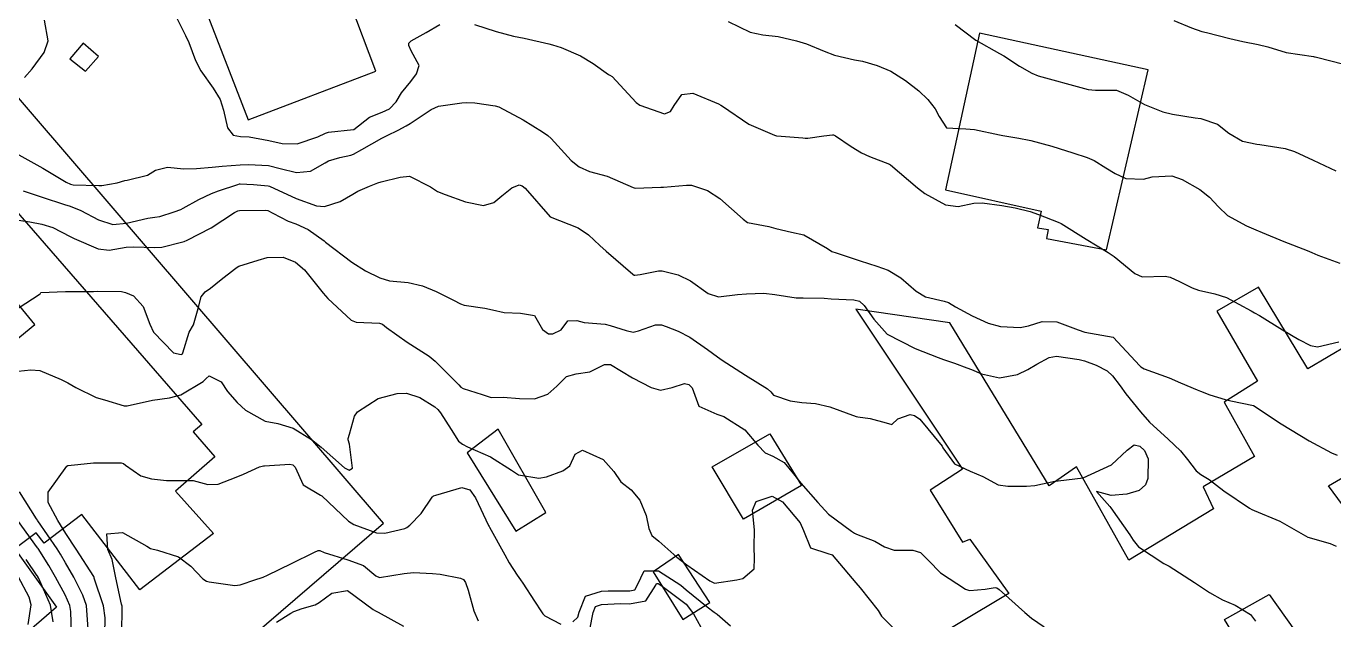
# Model space of a CAD drawing. Header units: metres. Extents: x 318500 to 325275, y 7408834 to 7428799.
# Drawn here: x 321461.1 to 321553.8, y 7423404.9 to 7423447 of the extents above; entities that cross this region are included whole.
import ezdxf

# ---------------------------------------------------------------- set-up
doc = ezdxf.new("R2010")
doc.units = ezdxf.units.M
doc.header["$MEASUREMENT"] = 0
for name, color, linetype in [('Curvas de Nivel 1m', 11, 'Continuous'), ('Curvas de Nivel 5m', 15, 'Continuous'), ('Edificações', 30, 'Continuous'), ('Vias Primárias', 230, 'Continuous')]:
    doc.layers.add(name, color=color, linetype=linetype)

msp = doc.modelspace()

# ---------------------------------------------------------------- linework, layer by layer
at = {"layer": 'Curvas de Nivel 1m', "flags": 128}
for points, elevation in [([(321460.967, 7423443.364), (321461.52, 7423443.982), (321462.362, 7423445.128), (321462.647, 7423445.966), (321462.392, 7423447.433)], 782), ([(321471.622, 7423447.848), (321472.378, 7423446.346), (321472.609, 7423445.836), (321473.091, 7423444.563), (321473.459, 7423443.823), (321474.332, 7423442.605), (321474.835, 7423441.802), (321475.066, 7423441.041), (321475.357, 7423439.794), (321475.762, 7423439.265), (321476.284, 7423439.188), (321476.899, 7423439.159), (321478.281, 7423438.897), (321479.228, 7423438.694), (321480.279, 7423438.663), (321481.743, 7423439.167), (321482.287, 7423439.423), (321482.505, 7423439.481), (321484.29, 7423439.67), (321484.313, 7423439.68), (321485.425, 7423440.542), (321486.309, 7423440.906), (321486.822, 7423441.135), (321487.302, 7423441.64), (321487.687, 7423442.279), (321488.342, 7423443.089), (321488.747, 7423443.624), (321488.942, 7423444.208), (321488.366, 7423445.264), (321488.203, 7423445.632), (321488.208, 7423445.796), (321488.375, 7423445.969), (321489.438, 7423446.56), (321490.393, 7423447.108)], 782), ([(321542.407, 7423447.402), (321543.657, 7423446.891), (321544.396, 7423446.631), (321544.727, 7423446.543), (321546.389, 7423446.126), (321547.313, 7423445.919), (321548.383, 7423445.708), (321549.086, 7423445.525), (321550.383, 7423445.141), (321552.315, 7423444.846), (321552.381, 7423444.835), (321552.426, 7423444.825), (321552.627, 7423444.776), (321554.374, 7423444.334)], 779), ([(321492.849, 7423447.11), (321494.386, 7423446.634), (321495.611, 7423446.302), (321496.38, 7423446.161), (321498.112, 7423445.756), (321498.373, 7423445.677), (321498.988, 7423445.484), (321500.364, 7423444.904), (321501.257, 7423444.355), (321502.351, 7423443.578), (321502.444, 7423443.531), (321502.622, 7423443.436), (321504.323, 7423441.579), (321504.582, 7423441.407), (321506.311, 7423440.797), (321506.749, 7423440.948), (321507.008, 7423441.38), (321507.554, 7423442.15), (321508.333, 7423442.254), (321510.157, 7423441.498), (321510.321, 7423441.406), (321510.426, 7423441.329), (321512.301, 7423440.057), (321514.106, 7423439.283), (321514.247, 7423439.238), (321514.289, 7423439.226), (321516.114, 7423439.079), (321516.288, 7423439.059), (321516.471, 7423439.065), (321517.621, 7423439.237), (321518.219, 7423439.302), (321518.291, 7423439.297), (321518.448, 7423439.228), (321519.54, 7423438.469), (321520.278, 7423438.018), (321520.841, 7423437.756), (321522.27, 7423437.212), (321522.333, 7423437.169), (321524.246, 7423435.529), (321524.761, 7423435.142), (321526.228, 7423434.331), (321527.119, 7423434.214), (321528.231, 7423434.462), (321528.831, 7423434.484), (321530.228, 7423434.28), (321531.162, 7423434.119), (321532.222, 7423433.851), (321532.827, 7423433.639), (321534.221, 7423433.114), (321534.427, 7423433.008), (321536.204, 7423431.899), (321537.754, 7423430.967), (321538.186, 7423430.671), (321539.643, 7423429.463), (321540.165, 7423429.232), (321541.793, 7423429.286), (321542.164, 7423429.206), (321542.804, 7423428.9), (321543.711, 7423428.442), (321544.154, 7423428.28), (321545.325, 7423428.036), (321546.149, 7423427.775), (321547.902, 7423426.832), (321548.138, 7423426.688), (321548.476, 7423426.484), (321550.12, 7423425.465), (321551.273, 7423424.783), (321552.104, 7423424.356), (321552.606, 7423424.261), (321554.108, 7423424.626)], 782), ([(321510.837, 7423447.326), (321512.389, 7423446.575), (321513.297, 7423446.386), (321514.385, 7423446.268), (321515.676, 7423445.965), (321516.377, 7423445.739), (321517.636, 7423445.237), (321518.367, 7423444.95), (321519.776, 7423444.621), (321520.363, 7423444.511), (321521.391, 7423444.215), (321522.356, 7423443.815), (321523.402, 7423443.159), (321524.339, 7423442.413), (321524.989, 7423441.799), (321525.51, 7423441.132), (321525.787, 7423440.603), (321526.3, 7423439.785), (321527.665, 7423439.734), (321528.299, 7423439.671), (321530.069, 7423439.297), (321530.293, 7423439.259), (321531.422, 7423439.053), (321532.169, 7423438.922), (321532.289, 7423438.895), (321533.76, 7423438.494), (321534.283, 7423438.34), (321535.252, 7423438.028), (321536.277, 7423437.7), (321536.777, 7423437.485), (321537.592, 7423436.97), (321538.264, 7423436.55), (321539.009, 7423436.199), (321540.258, 7423436.146), (321540.869, 7423436.316), (321542.262, 7423436.388), (321543.014, 7423436.143), (321544.248, 7423435.415), (321544.943, 7423434.869), (321545.578, 7423434.205), (321546.227, 7423433.576), (321547.569, 7423432.837), (321548.216, 7423432.568), (321548.665, 7423432.371), (321550.204, 7423431.745), (321551.868, 7423431.102), (321552.193, 7423430.958), (321552.617, 7423430.766), (321554.182, 7423430.203)], 781), ([(321460.358, 7423437.999), (321462.255, 7423436.938), (321463.922, 7423435.945), (321464.238, 7423435.801), (321464.412, 7423435.764), (321466.237, 7423435.695), (321466.457, 7423435.696), (321467.541, 7423435.9), (321468.085, 7423436.049), (321468.243, 7423436.076), (321469.674, 7423436.444), (321470.254, 7423436.799), (321471.108, 7423437), (321472.256, 7423436.88), (321473.163, 7423436.92), (321474.258, 7423437.013), (321474.983, 7423437.075), (321476.261, 7423437.169), (321476.852, 7423437.183), (321478.26, 7423437.118), (321479.09, 7423436.915), (321480.253, 7423436.62), (321481.245, 7423436.726), (321482.264, 7423437.321), (321482.505, 7423437.459), (321483.318, 7423437.69), (321484.1, 7423437.854), (321484.272, 7423437.919), (321484.872, 7423438.267), (321486.284, 7423439.063), (321486.671, 7423439.261), (321487.441, 7423439.638), (321488.002, 7423439.925), (321488.297, 7423440.102), (321489.793, 7423441.088), (321490.316, 7423441.319), (321491.96, 7423441.575), (321492.32, 7423441.601), (321492.87, 7423441.565), (321494.317, 7423441.365), (321494.583, 7423441.279), (321496.303, 7423440.363), (321497.663, 7423439.499), (321498.043, 7423439.249), (321498.285, 7423439.038), (321499.716, 7423437.476), (321500.263, 7423437.023), (321501.008, 7423436.71), (321502.254, 7423436.362), (321504.096, 7423435.559), (321504.242, 7423435.511), (321506.058, 7423435.577), (321506.243, 7423435.577), (321507.885, 7423435.726), (321508.245, 7423435.72), (321509.356, 7423435.343), (321510.232, 7423434.796), (321511.885, 7423433.313), (321512.208, 7423433.09), (321513.722, 7423432.804), (321514.204, 7423432.647), (321515.331, 7423432.393), (321516.2, 7423432.214), (321517.865, 7423431.233), (321518.187, 7423431.03), (321518.49, 7423430.921), (321520.177, 7423430.355), (321521.359, 7423429.996), (321522.168, 7423429.706), (321523.064, 7423429.161), (321524.146, 7423428.205), (321524.818, 7423427.818), (321526.144, 7423427.514), (321526.435, 7423427.408), (321526.935, 7423427.108), (321528.131, 7423426.471), (321529.247, 7423425.955), (321530.12, 7423425.708), (321531.525, 7423425.643), (321532.121, 7423425.75), (321533.092, 7423426.059), (321534.125, 7423426.042), (321535.628, 7423425.484), (321536.115, 7423425.309), (321538.11, 7423424.96), (321540.007, 7423422.931), (321540.038, 7423422.889), (321540.079, 7423422.85), (321540.301, 7423422.704), (321542.072, 7423422.082), (321542.892, 7423421.721), (321544.063, 7423421.225), (321544.306, 7423421.12), (321544.972, 7423420.866), (321546.055, 7423420.524), (321546.459, 7423420.441), (321548.049, 7423420.115), (321550.03, 7423418.8), (321552.012, 7423417.593), (321553.584, 7423416.754), (321553.998, 7423416.592)], 783), ([(321460.882, 7423435.339), (321462.224, 7423434.88), (321463.796, 7423434.366), (321464.214, 7423434.232), (321464.956, 7423433.933), (321466.203, 7423433.269), (321467.232, 7423432.937), (321468.201, 7423433.03), (321469.718, 7423433.38), (321470.206, 7423433.454), (321470.548, 7423433.516), (321471.568, 7423433.846), (321472.04, 7423434.015), (321472.214, 7423434.099), (321473.325, 7423434.722), (321474.23, 7423435.144), (321474.711, 7423435.325), (321476.078, 7423435.782), (321476.205, 7423435.816), (321476.241, 7423435.82), (321477.184, 7423435.771), (321478.239, 7423435.689), (321478.334, 7423435.663), (321480.226, 7423434.786), (321481.651, 7423434.276), (321482.218, 7423434.221), (321483.334, 7423434.579), (321484.231, 7423435.102), (321484.595, 7423435.314), (321485.411, 7423435.662), (321486.012, 7423435.885), (321486.245, 7423435.955), (321487.581, 7423436.299), (321488.251, 7423436.363), (321489.737, 7423435.605), (321490.235, 7423435.278), (321490.766, 7423435.058), (321492.225, 7423434.544), (321493.5, 7423434.278), (321494.224, 7423434.496), (321494.804, 7423434.969), (321495.503, 7423435.531), (321496.011, 7423435.756), (321496.242, 7423435.672), (321496.438, 7423435.517), (321498.21, 7423433.49), (321500.202, 7423432.716), (321500.942, 7423432.204), (321501.732, 7423431.447), (321502.184, 7423431.045), (321504.086, 7423429.411), (321504.159, 7423429.356), (321504.226, 7423429.343), (321504.586, 7423429.406), (321505.903, 7423429.654), (321506.164, 7423429.66), (321507.299, 7423429.373), (321508.154, 7423428.947), (321509.425, 7423428.057), (321510.137, 7423427.807), (321511.489, 7423427.968), (321512.141, 7423428.026), (321513.362, 7423428.072), (321514.141, 7423427.987), (321515.643, 7423427.752), (321516.137, 7423427.74), (321517.646, 7423427.727), (321518.137, 7423427.682), (321519.73, 7423427.612), (321520.135, 7423427.509), (321520.478, 7423427.195), (321521.155, 7423426.219), (321522.11, 7423425.17), (321524.095, 7423424.162), (321525.707, 7423423.504), (321526.084, 7423423.381), (321526.87, 7423423.108), (321527.754, 7423422.772), (321528.076, 7423422.65), (321528.794, 7423422.361), (321530.07, 7423422.069), (321531.326, 7423422.305), (321532.076, 7423422.667), (321532.695, 7423423.031), (321533.589, 7423423.516), (321534.089, 7423423.606), (321535.712, 7423423.367), (321536.084, 7423423.272), (321536.92, 7423422.977), (321537.689, 7423422.579), (321538.073, 7423422.221), (321538.608, 7423421.494), (321539.011, 7423420.946), (321540.041, 7423419.655), (321540.693, 7423418.923), (321542.012, 7423417.718), (321542.886, 7423416.897), (321543.374, 7423416.27), (321543.986, 7423415.482), (321544.334, 7423415.225), (321544.923, 7423414.866), (321545.968, 7423414.05), (321547.777, 7423412.832), (321547.949, 7423412.735), (321548.104, 7423412.671), (321549.937, 7423411.91), (321551.92, 7423410.77), (321553.491, 7423410.329), (321553.914, 7423410.148)], 784), ([(321460.117, 7423426.743), (321462.012, 7423427.972), (321462.071, 7423428.031), (321462.132, 7423428.123), (321463.876, 7423428.202), (321464.134, 7423428.185), (321465.854, 7423428.203), (321466.135, 7423428.222), (321467.847, 7423428.181), (321468.134, 7423428.131), (321468.701, 7423427.881), (321469.373, 7423427.122), (321469.838, 7423425.864), (321470.102, 7423425.297), (321471.531, 7423423.845), (321472.078, 7423423.728), (321472.155, 7423423.763), (321472.189, 7423423.838), (321472.634, 7423425.3), (321472.952, 7423425.827), (321473.279, 7423426.98), (321473.475, 7423427.82), (321473.781, 7423428.17), (321474.139, 7423428.434), (321474.913, 7423429.034), (321475.842, 7423429.785), (321476.026, 7423429.918), (321476.163, 7423429.981), (321477.535, 7423430.401), (321478.173, 7423430.602), (321479.292, 7423430.625), (321480.168, 7423430.266), (321480.813, 7423429.72), (321482.136, 7423428.073), (321482.467, 7423427.697), (321484.115, 7423426.161), (321484.463, 7423426.025), (321486.113, 7423425.953), (321486.336, 7423425.87), (321486.612, 7423425.642), (321488.095, 7423424.589), (321489.65, 7423423.604), (321490.075, 7423423.264), (321491.743, 7423421.575), (321491.894, 7423421.418), (321492.047, 7423421.317), (321493.395, 7423420.901), (321494.041, 7423420.687), (321494.885, 7423420.689), (321496.041, 7423420.599), (321497.11, 7423420.573), (321498.044, 7423420.913), (321498.702, 7423421.483), (321499.369, 7423422.168), (321500.063, 7423422.365), (321501.018, 7423422.503), (321502.074, 7423423.009), (321502.502, 7423423.005), (321504.06, 7423422.06), (321505.375, 7423421.397), (321506.048, 7423421.208), (321506.864, 7423421.378), (321507.741, 7423421.679), (321508.054, 7423421.595), (321508.275, 7423421.357), (321508.76, 7423420.072), (321510.032, 7423419.495), (321510.532, 7423419.325), (321512.016, 7423418.375), (321512.927, 7423417.296), (321513.456, 7423416.753), (321513.992, 7423416.527), (321514.799, 7423416.079), (321515.458, 7423415.258), (321515.97, 7423414.611), (321517.186, 7423413.238), (321517.938, 7423412.416), (321519.578, 7423411.205), (321519.781, 7423411.064), (321519.918, 7423410.983), (321521.237, 7423410.503), (321521.909, 7423410.099), (321522.597, 7423409.853), (321523.907, 7423409.851), (321524.451, 7423409.687), (321525.021, 7423409.133), (321525.887, 7423408.253), (321527.66, 7423407.093), (321527.869, 7423407.008), (321527.968, 7423406.989), (321529.037, 7423407.078), (321529.744, 7423407.2), (321529.872, 7423407.18), (321530.03, 7423407.068), (321531.846, 7423405.436), (321532.335, 7423405.033), (321533.234, 7423404.419)], 786), ([(321460.058, 7423422.503), (321461.413, 7423422.627), (321462.059, 7423422.6), (321463.563, 7423421.947), (321463.902, 7423421.796), (321464.048, 7423421.726), (321464.598, 7423421.381), (321466.038, 7423420.674), (321466.645, 7423420.52), (321468.032, 7423420.09), (321468.234, 7423420.089), (321470.036, 7423420.495), (321471.238, 7423420.648), (321472.04, 7423420.858), (321473.627, 7423421.816), (321473.833, 7423422.033), (321474.056, 7423422.221), (321474.903, 7423421.797), (321475.351, 7423421.098), (321476.035, 7423420.321), (321476.635, 7423419.774), (321478.019, 7423419.001), (321478.921, 7423418.842), (321480.012, 7423418.5), (321481.316, 7423417.71), (321481.992, 7423417.165), (321483.636, 7423415.683), (321483.968, 7423415.528), (321484.209, 7423415.676), (321483.995, 7423417.376), (321483.91, 7423417.681), (321483.914, 7423417.768), (321484.006, 7423418.089), (321484.355, 7423419.345), (321484.576, 7423419.672), (321486.039, 7423420.596), (321487.368, 7423420.954), (321488.044, 7423420.973), (321488.975, 7423420.676), (321490.034, 7423420.024), (321490.261, 7423419.825), (321490.446, 7423419.594), (321491.196, 7423418.399), (321491.724, 7423417.574), (321491.997, 7423417.363), (321492.369, 7423417.19), (321493.984, 7423416.463), (321495.48, 7423415.525), (321495.967, 7423415.199), (321497.415, 7423414.949), (321497.966, 7423415.058), (321499.125, 7423415.473), (321499.603, 7423415.839), (321499.988, 7423416.669), (321500.508, 7423416.939), (321501.983, 7423416.275), (321502.737, 7423415.428), (321503.235, 7423414.694), (321503.957, 7423414.128), (321504.562, 7423413.404), (321505.023, 7423412.304), (321505.217, 7423411.391), (321505.432, 7423410.904), (321505.911, 7423410.493), (321507.204, 7423409.367), (321507.892, 7423408.814), (321509.536, 7423407.674), (321509.873, 7423407.511), (321511.442, 7423407.749), (321511.878, 7423407.851), (321512.664, 7423408.523), (321512.702, 7423409.298), (321512.673, 7423410.064), (321512.698, 7423411.298), (321512.559, 7423412.683), (321512.816, 7423413.297), (321513.956, 7423413.688), (321514.684, 7423413.269), (321515.928, 7423411.797), (321516.176, 7423411.247), (321516.676, 7423410.011), (321517.904, 7423409.62), (321518.19, 7423409.513), (321518.455, 7423409.222), (321519.875, 7423407.543), (321520.185, 7423407.195), (321521.453, 7423405.568), (321521.694, 7423405.172), (321521.764, 7423405.095), (321521.839, 7423405.033), (321523.726, 7423403.151)], 787), ([(321466.669, 7423403.907), (321466.68, 7423405.054), (321466.57, 7423405.909), (321465.915, 7423407.874), (321465.9, 7423407.92), (321465.895, 7423407.944), (321465.871, 7423407.98), (321464.63, 7423409.933), (321463.906, 7423411.028), (321463.32, 7423411.949), (321462.655, 7423413.244), (321462.636, 7423413.96), (321463.969, 7423415.806), (321464.049, 7423415.859), (321464.735, 7423415.932), (321465.845, 7423416.048), (321465.972, 7423416.055), (321467.827, 7423416.038), (321467.972, 7423415.99), (321468.117, 7423415.888), (321469.203, 7423415.112), (321469.96, 7423414.907), (321471.018, 7423414.791), (321471.96, 7423414.801), (321472.929, 7423414.794), (321473.957, 7423414.507), (321474.69, 7423414.532), (321475.962, 7423415.026), (321476.493, 7423415.247), (321477.628, 7423415.763), (321477.904, 7423415.827), (321477.971, 7423415.834), (321479.76, 7423415.946), (321479.973, 7423415.912), (321480.138, 7423415.727), (321480.718, 7423414.479), (321481.95, 7423413.746), (321482.026, 7423413.699), (321483.924, 7423411.917), (321484.301, 7423411.674), (321485.912, 7423411.093), (321486.49, 7423411.063), (321487.917, 7423411.396), (321488.071, 7423411.465), (321488.262, 7423411.617), (321489.077, 7423412.464), (321489.845, 7423413.601), (321489.886, 7423413.665), (321489.951, 7423413.702), (321490.112, 7423413.758), (321491.957, 7423414.294), (321492.521, 7423414.127), (321492.929, 7423413.555), (321493.851, 7423411.611), (321493.887, 7423411.54), (321493.919, 7423411.481), (321494.995, 7423409.529), (321495.313, 7423408.954), (321495.876, 7423408.082), (321496.116, 7423407.76), (321496.28, 7423407.514), (321497.105, 7423406.247), (321497.6, 7423405.494), (321497.698, 7423405.352), (321497.837, 7423405.196), (321498.967, 7423404.608)], 788), ([(321465.484, 7423404.254), (321465.349, 7423405.925), (321465.109, 7423406.67), (321464.458, 7423407.934), (321463.88, 7423408.957), (321463.516, 7423409.575), (321463.275, 7423409.949), (321461.919, 7423411.93), (321461.891, 7423411.97), (321461.81, 7423412.083), (321460.621, 7423413.99)], 787), ([(321464.298, 7423403.935), (321464.255, 7423405.515), (321464.179, 7423405.937), (321463.851, 7423406.69), (321463.172, 7423407.95), (321462.696, 7423408.776), (321461.93, 7423409.969), (321461.891, 7423410.025), (321460.462, 7423411.992)], 786), ([(321467.858, 7423403.889), (321467.892, 7423405.837), (321467.885, 7423405.889), (321467.842, 7423406.033), (321467.442, 7423407.896), (321467.182, 7423409.199), (321466.881, 7423409.905), (321466.793, 7423411.02), (321467.908, 7423411.098), (321469.632, 7423410.126), (321469.892, 7423409.983), (321470.397, 7423409.855), (321471.885, 7423409.371), (321472.76, 7423408.708), (321473.614, 7423407.814), (321473.868, 7423407.662), (321474.063, 7423407.611), (321475.863, 7423407.343), (321476.255, 7423407.385), (321477.367, 7423407.765), (321477.732, 7423407.901), (321477.872, 7423407.945), (321478.194, 7423408.076), (321479.882, 7423408.9), (321481.521, 7423409.706), (321481.774, 7423409.82), (321481.892, 7423409.819), (321482.196, 7423409.697), (321483.885, 7423409.18), (321484.988, 7423408.771), (321485.874, 7423408.042), (321486.135, 7423407.909), (321487.876, 7423408.202), (321488.526, 7423408.263), (321489.876, 7423408.204), (321490.429, 7423408.145), (321491.873, 7423407.875), (321492.068, 7423407.763), (321492.211, 7423407.565), (321492.396, 7423407.028), (321492.808, 7423405.555), (321493.112, 7423404.833)], 789), ([(321461.216, 7423404.582), (321461.436, 7423405.976), (321461.307, 7423406.519), (321460.521, 7423407.99)], 784), ([(321499.833, 7423404.767), (321500.182, 7423405.111), (321500.269, 7423405.456), (321500.714, 7423406.594), (321501.863, 7423406.959), (321502.33, 7423406.966), (321503.863, 7423406.968), (321504.218, 7423407.051), (321504.417, 7423407.402), (321504.886, 7423408.394), (321505.885, 7423408.379), (321507.48, 7423407.364), (321507.865, 7423407.047), (321509.344, 7423405.842), (321509.842, 7423405.459), (321510.057, 7423405.328), (321510.992, 7423404.478)], 788), ([(321501.037, 7423404.239), (321501.261, 7423405.446), (321501.423, 7423405.868), (321501.849, 7423406.013), (321503.208, 7423406.062), (321503.85, 7423406.046), (321504.995, 7423406.251), (321505.708, 7423407.382), (321505.764, 7423407.489), (321505.872, 7423407.486), (321506.051, 7423407.378), (321507.85, 7423406.025), (321508.385, 7423405.352), (321508.889, 7423404.403)], 789)]:
    msp.add_lwpolyline(points, dxfattribs=dict(at, elevation=elevation))
at = {"layer": 'Curvas de Nivel 5m', "flags": 128}
for points, elevation in [([(321526.928, 7423447.112), (321528.384, 7423446.001), (321530.052, 7423445.073), (321530.368, 7423444.894), (321531.477, 7423444.169), (321532.356, 7423443.666), (321532.803, 7423443.482), (321534.35, 7423443.054), (321534.531, 7423443.008), (321536.343, 7423442.516), (321536.868, 7423442.457), (321538.342, 7423442.453), (321539.167, 7423442.118), (321540.328, 7423441.447), (321541.631, 7423440.917), (321542.319, 7423440.762), (321543.93, 7423440.5), (321544.316, 7423440.45), (321545.506, 7423440.056), (321546.306, 7423439.407), (321547.281, 7423438.84), (321548.297, 7423438.644), (321548.511, 7423438.613), (321550.293, 7423438.336), (321550.973, 7423438.107), (321552.281, 7423437.509), (321553.887, 7423436.754)], 780), ([(321460.203, 7423433.305), (321461.342, 7423433.124), (321462.2, 7423432.953), (321462.967, 7423432.728), (321464.192, 7423432.1), (321464.493, 7423431.937), (321466.179, 7423431.213), (321466.956, 7423431.131), (321468.182, 7423431.332), (321468.698, 7423431.366), (321470.182, 7423431.312), (321470.693, 7423431.344), (321472.188, 7423431.706), (321472.285, 7423431.742), (321472.502, 7423431.835), (321474.199, 7423432.713), (321475.856, 7423433.785), (321476.088, 7423433.906), (321476.212, 7423433.932), (321478.017, 7423433.958), (321478.212, 7423433.926), (321478.576, 7423433.755), (321479.641, 7423433.175), (321480.202, 7423432.978), (321481.079, 7423432.597), (321482.191, 7423431.785), (321482.292, 7423431.699), (321484.169, 7423430.266), (321485.122, 7423429.666), (321486.153, 7423429.153), (321486.844, 7423428.945), (321488.148, 7423428.827), (321489.167, 7423428.587), (321490.139, 7423428.194), (321491.356, 7423427.582), (321491.862, 7423427.309), (321492.127, 7423427.222), (321493.588, 7423427.012), (321494.124, 7423426.897), (321494.961, 7423426.692), (321496.121, 7423426.655), (321497.11, 7423426.496), (321497.675, 7423425.497), (321498.105, 7423425.187), (321498.4, 7423425.193), (321498.989, 7423425.481), (321499.471, 7423426.122), (321500.117, 7423426.13), (321500.639, 7423425.986), (321502.114, 7423425.868), (321502.469, 7423425.79), (321503.6, 7423425.418), (321504.109, 7423425.316), (321504.196, 7423425.322), (321504.471, 7423425.406), (321505.674, 7423425.835), (321506.114, 7423425.838), (321506.449, 7423425.721), (321507.281, 7423425.372), (321508.104, 7423424.946), (321509.358, 7423424.074), (321510.083, 7423423.548), (321510.414, 7423423.327), (321512.064, 7423422.267), (321513.628, 7423421.286), (321513.844, 7423421.079), (321514.046, 7423420.85), (321515.218, 7423420.439), (321516.041, 7423420.325), (321517.032, 7423420.248), (321518.042, 7423420.022), (321519.893, 7423419.341), (321520.032, 7423419.303), (321520.887, 7423419.187), (321522.026, 7423418.882), (321522.419, 7423418.771), (321522.866, 7423419.162), (321523.725, 7423419.463), (321524.034, 7423419.393), (321524.409, 7423419.144), (321526.002, 7423417.229), (321526.052, 7423417.119), (321526.861, 7423415.979), (321527.984, 7423415.464), (321528.887, 7423415.081), (321529.971, 7423414.497), (321530.642, 7423414.388), (321531.97, 7423414.391), (321532.553, 7423414.45), (321533.976, 7423414.738), (321534.214, 7423414.77), (321535.98, 7423414.99), (321537.989, 7423415.897), (321539.096, 7423416.944), (321539.609, 7423417.333), (321540.004, 7423417.223), (321540.325, 7423416.927), (321540.594, 7423416.324), (321540.561, 7423414.924), (321540.409, 7423414.491), (321539.967, 7423414.092), (321539.093, 7423413.813), (321537.962, 7423413.727), (321536.938, 7423414.003), (321537.872, 7423412.961), (321537.949, 7423412.863), (321539.304, 7423410.939), (321539.542, 7423410.561), (321539.912, 7423410.083), (321541.714, 7423408.912), (321541.899, 7423408.819), (321542.089, 7423408.716), (321543.88, 7423407.564), (321544.946, 7423406.864), (321545.862, 7423406.338), (321546.749, 7423405.948), (321547.847, 7423405.283), (321548.212, 7423404.824)], 785), ([(321462.998, 7423404.777), (321462.801, 7423405.956), (321461.98, 7423407.857), (321461.919, 7423407.969), (321461.902, 7423408.001), (321461.871, 7423408.046), (321461.083, 7423409.183)], 785), ([(321478.827, 7423404.743), (321479.835, 7423405.383), (321480.055, 7423405.508), (321480.649, 7423405.718), (321481.561, 7423405.987), (321481.847, 7423406.138), (321482.738, 7423406.81), (321483.86, 7423406.992), (321485.681, 7423405.652), (321485.838, 7423405.549), (321486.032, 7423405.452), (321487.823, 7423404.476)], 790)]:
    msp.add_lwpolyline(points, dxfattribs=dict(at, elevation=elevation))
at = {"layer": 'Edificações'}
for points in [[(321477.671, 7423462.614), (321469.464, 7423459.333), (321476.819, 7423440.357), (321485.87, 7423443.801), (321484.036, 7423448.623), (321487.604, 7423449.98), (321486.208, 7423453.65), (321481.94, 7423452.026)], [(321453.076, 7423450.608), (321444.747, 7423443.765), (321445.156, 7423443.268), (321438.371, 7423437.693), (321456.979, 7423415.047), (321458.281, 7423416.117), (321454.883, 7423420.253), (321461.704, 7423425.857), (321455.175, 7423433.803), (321458.245, 7423436.326), (321473.534, 7423418.771), (321472.919, 7423418.236), (321474.466, 7423416.461), (321471.673, 7423414.029), (321474.351, 7423411.046), (321469.151, 7423407.043), (321465.033, 7423412.394), (321462.363, 7423410.339), (321461.782, 7423411.093), (321460.28, 7423409.937), (321463.229, 7423405.802), (321455.974, 7423399.551), (321463.397, 7423391.956), (321486.399, 7423411.758)], [(321540.603, 7423443.907), (321528.643, 7423446.506), (321526.241, 7423435.405), (321533.001, 7423433.894), (321532.751, 7423432.693), (321533.501, 7423432.593), (321533.401, 7423431.943), (321537.653, 7423431.143)], [(321465.117, 7423445.794), (321464.179, 7423444.69), (321465.284, 7423443.82), (321466.222, 7423444.857)], [(321497.92, 7423412.526), (321494.533, 7423418.428), (321492.345, 7423416.746), (321495.795, 7423411.195)], [(321516.037, 7423414.435), (321511.908, 7423412.051), (321509.706, 7423415.765), (321513.789, 7423418.104)], [(321505.515, 7423408.325), (321507.618, 7423404.944), (321509.538, 7423406.138), (321507.31, 7423409.546)]]:
    msp.add_lwpolyline(points, close=True, dxfattribs=at)
for points in [[(321554.791, 7423424.418), (321551.902, 7423422.715), (321548.42, 7423428.49), (321545.457, 7423426.787), (321548.346, 7423421.827), (321545.976, 7423420.346), (321548.124, 7423416.496), (321544.489, 7423414.338), (321545.23, 7423412.783), (321539.224, 7423409.145), (321535.514, 7423415.755), (321533.588, 7423414.422), (321526.551, 7423425.972), (321519.878, 7423426.936), (321527.438, 7423415.596), (321525.142, 7423414.115), (321527.438, 7423410.413), (321527.956, 7423410.635), (321530.73, 7423406.792), (321523.668, 7423402.557)], [(321559.608, 7423405.962), (321553.384, 7423414.412), (321556.051, 7423415.966)], [(321550.866, 7423396.976), (321546.005, 7423404.946), (321549.176, 7423406.715), (321553.526, 7423400.598)]]:
    msp.add_lwpolyline(points, dxfattribs=at)
at = {"layer": 'Vias Primárias'}
for points in [[(323715.644, 7420145.548, 0), (323709.04, 7420132.939)], [(323831.088, 7420001.787, 0), (323833.844, 7420008.443, 0.220888)]]:
    msp.add_lwpolyline(points, format="xyb", dxfattribs=at)

doc.saveas('drawing.dxf')
